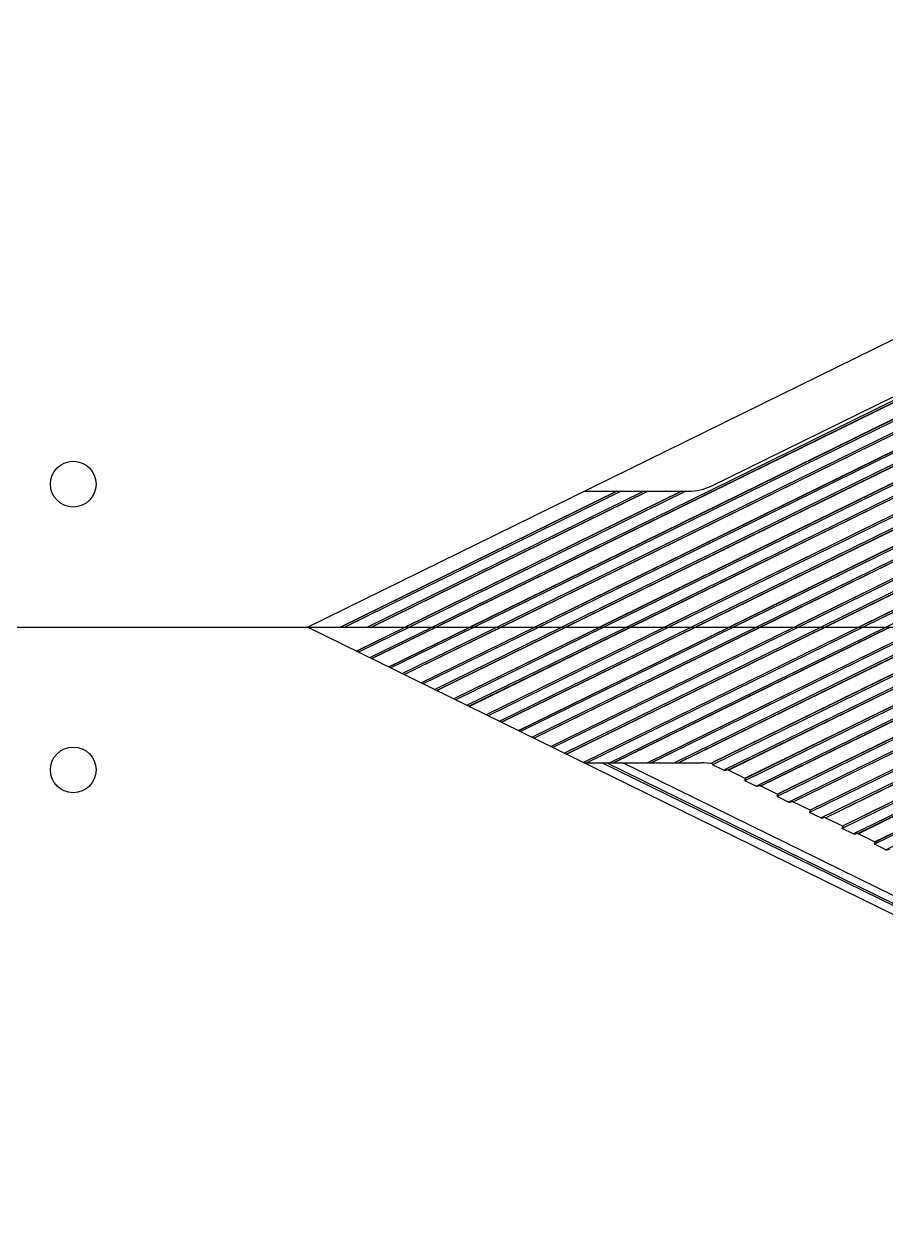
# Model space of a CAD drawing. Header units: millimetres. Extents: x 1927 to 14264, y 1863 to 5555.
# Drawn here: x 10800.3 to 10951.1, y 4031 to 4241.5 of the extents above; entities that cross this region are included whole.
import ezdxf

# ---------------------------------------------------------------- set-up
doc = ezdxf.new("R2010")
doc.units = ezdxf.units.MM

# ---------------------------------------------------------------- blocks, each defined once
blk = doc.blocks.new('RYHF')
at = {"color": 7, "linetype": 'Continuous'}
for p, q in [((6795.9, 5874.09), (7395.9, 5874.09)), ((7085.69, 5769.1), (6871.9, 5874.09)), ((6880.45, 5869.89), (6889, 5874.09)), ((6889.07, 5874.09), (6880.49, 5869.87)), ((6889.75, 5874.09), (6880.83, 5869.71)), ((6882.8, 5868.74), (6893.69, 5874.09)), ((6883.13, 5868.57), (6894.37, 5874.09)), ((6883.17, 5868.56), (6894.44, 5874.09)), ((6886.12, 5867.11), (6900.34, 5874.09)), ((6900.42, 5874.09), (6886.16, 5867.09)), ((6901.09, 5874.09), (6886.5, 5866.92)), ((6888.47, 5865.96), (6905.03, 5874.09)), ((6888.81, 5865.79), (6905.71, 5874.09)), ((6888.84, 5865.77), (6905.79, 5874.09)), ((6891.79, 5864.32), (6911.69, 5874.09)), ((6911.76, 5874.09), (6891.83, 5864.3)), ((6912.44, 5874.09), (6892.17, 5864.14)), ((6894.14, 5863.17), (6916.38, 5874.09)), ((6894.48, 5863), (6917.06, 5874.09)), ((6894.51, 5862.99), (6917.13, 5874.09)), ((6897.46, 5861.54), (6923.03, 5874.09)), ((6923.1, 5874.09), (6897.5, 5861.52)), ((6923.78, 5874.09), (6897.84, 5861.35)), ((6899.81, 5860.39), (6927.72, 5874.09)), ((6900.15, 5860.22), (6928.4, 5874.09)), ((6900.19, 5860.2), (6928.47, 5874.09)), ((6903.14, 5858.75), (6934.37, 5874.09)), ((6934.45, 5874.09), (6903.17, 5858.73)), ((6935.12, 5874.09), (6903.51, 5858.57)), ((6905.48, 5857.6), (6939.06, 5874.09)), ((6905.82, 5857.43), (6939.74, 5874.09)), ((6905.86, 5857.42), (6939.82, 5874.09)), ((6908.81, 5855.97), (6945.72, 5874.09)), ((6945.79, 5874.09), (6908.84, 5855.95)), ((6946.47, 5874.09), (6909.18, 5855.78)), ((6911.15, 5854.81), (6950.41, 5874.09)), ((6911.49, 5854.65), (6951.09, 5874.09)), ((6911.53, 5854.63), (6951.16, 5874.09)), ((6914.48, 5853.18), (6957.06, 5874.09)), ((6957.13, 5874.09), (6914.52, 5853.16)), ((6957.81, 5874.09), (6914.86, 5853)), ((6916.82, 5852.03), (6961.75, 5874.09)), ((6917.16, 5851.86), (6962.43, 5874.09)), ((6917.2, 5851.84), (6962.5, 5874.09)), ((6920.15, 5850.4), (6968.4, 5874.09)), ((6968.47, 5874.09), (6920.19, 5850.38)), ((6969.15, 5874.09), (6920.79, 5850.34)), ((6924.73, 5850.34), (6973.09, 5874.09)), ((6925.41, 5850.34), (6973.77, 5874.09)), ((6925.48, 5850.34), (6973.85, 5874.09)), ((6979.74, 5874.09), (6931.38, 5850.34)), ((6979.82, 5874.09), (6931.45, 5850.34)), ((6980.5, 5874.09), (6932.13, 5850.34)), ((6936.07, 5850.34), (6984.44, 5874.09)), ((6936.75, 5850.34), (6985.12, 5874.09)), ((6936.83, 5850.34), (6985.19, 5874.09)), ((6991.09, 5874.09), (6942.44, 5850.2)), ((6991.16, 5874.09), (6942.49, 5850.19)), ((6991.84, 5874.09), (6942.76, 5849.99)), ((6944.73, 5849.02), (6995.78, 5874.09)), ((6945.52, 5849.08), (6996.46, 5874.09)), ((6945.56, 5849.06), (6996.53, 5874.09)), ((7003.18, 5874.09), (6948.43, 5847.2)), ((7002.43, 5874.09), (6948.51, 5847.61)), ((7002.5, 5874.09), (6948.55, 5847.59)), ((6950.4, 5846.24), (7007.12, 5874.09)), ((6951.19, 5846.29), (7007.8, 5874.09)), ((6951.23, 5846.27), (7007.88, 5874.09)), ((7014.53, 5874.09), (6954.1, 5844.42)), ((7013.77, 5874.09), (6954.18, 5844.83)), ((7013.85, 5874.09), (6954.22, 5844.81)), ((6956.07, 5843.45), (7018.47, 5874.09)), ((6956.87, 5843.51), (7019.15, 5874.09)), ((6956.9, 5843.49), (7019.22, 5874.09)), ((7025.87, 5874.09), (6959.77, 5841.63)), ((7025.12, 5874.09), (6959.85, 5842.04)), ((7025.19, 5874.09), (6959.89, 5842.02)), ((6961.74, 5840.67), (7029.81, 5874.09)), ((6962.54, 5840.72), (7030.49, 5874.09)), ((6962.57, 5840.7), (7030.56, 5874.09)), ((7037.21, 5874.09), (6965.45, 5838.85)), ((7036.46, 5874.09), (6965.52, 5839.26)), ((7036.53, 5874.09), (6965.56, 5839.24)), ((6967.42, 5837.88), (7041.15, 5874.09)), ((6968.21, 5837.94), (7041.83, 5874.09)), ((6968.25, 5837.92), (7041.91, 5874.09)), ((7048.56, 5874.09), (6971.12, 5836.06)), ((7047.8, 5874.09), (6971.2, 5836.47)), ((7047.88, 5874.09), (6971.23, 5836.45)), ((6973.09, 5835.1), (7052.5, 5874.09)), ((6920.26, 5850.34), (6940.86, 5850.34)), ((7087.28, 5769.88), (6923.44, 5850.34)), ((7087.68, 5770.08), (6924.23, 5850.34)), ((6985.56, 5821.62), (6927.07, 5850.34)), ((6944.73, 5849.02), (6942.76, 5849.99)), ((6945.4, 5849.14), (6948.67, 5847.53)), ((6950.4, 5846.24), (6948.43, 5847.2)), ((6954.34, 5844.75), (6951.07, 5846.35)), ((6956.07, 5843.45), (6954.1, 5844.42)), ((6960.01, 5841.96), (6956.74, 5843.57)), ((6961.74, 5840.67), (6959.77, 5841.63)), ((6965.69, 5839.18), (6962.41, 5840.78)), ((6967.42, 5837.88), (6965.45, 5838.85)), ((6971.36, 5836.39), (6968.08, 5838)), ((6973.09, 5835.1), (6971.12, 5836.06)), ((6942.56, 5561.26), (7107.19, 5642.11)), ((6871.9, 5536.59), (7071.19, 5634.46)), ((6893.69, 5536.59), (6995.51, 5586.59)), ((6894.37, 5536.59), (6996.19, 5586.59)), ((6894.44, 5536.59), (6996.26, 5586.59)), ((7002.16, 5586.59), (6900.34, 5536.59)), ((7002.23, 5586.59), (6900.41, 5536.59)), ((7002.91, 5586.59), (6901.09, 5536.59)), ((6905.03, 5536.59), (7006.85, 5586.59)), ((6905.71, 5536.59), (7007.53, 5586.59)), ((6905.79, 5536.59), (7007.6, 5586.59)), ((7013.5, 5586.59), (6911.68, 5536.59)), ((7013.58, 5586.59), (6911.76, 5536.59)), ((7014.26, 5586.59), (6912.44, 5536.59)), ((6916.38, 5536.59), (7018.19, 5586.59)), ((6917.06, 5536.59), (7018.87, 5586.59)), ((6917.13, 5536.59), (7018.95, 5586.59)), ((7024.85, 5586.59), (6923.03, 5536.59)), ((7024.92, 5586.59), (6923.1, 5536.59)), ((7025.6, 5586.59), (6923.78, 5536.59)), ((6927.72, 5536.59), (7029.54, 5586.59)), ((6928.4, 5536.59), (7030.22, 5586.59)), ((6928.47, 5536.59), (7030.29, 5586.59)), ((7036.19, 5586.59), (6934.37, 5536.59)), ((7036.26, 5586.59), (6934.44, 5536.59)), ((7036.94, 5586.59), (6935.12, 5536.59)), ((6939.06, 5536.59), (7040.88, 5586.59)), ((6939.74, 5536.59), (7041.56, 5586.59)), ((6939.82, 5536.59), (7041.63, 5586.59)), ((7047.53, 5586.59), (6945.71, 5536.59)), ((7047.61, 5586.59), (6945.79, 5536.59)), ((7048.29, 5586.59), (6946.47, 5536.59)), ((6950.41, 5536.59), (7052.22, 5586.59)), ((6951.09, 5536.59), (7052.9, 5586.59)), ((6951.16, 5536.59), (7052.98, 5586.59)), ((7058.88, 5586.59), (6957.06, 5536.59)), ((7058.95, 5586.59), (6957.13, 5536.59)), ((7059.63, 5586.59), (6957.81, 5536.59)), ((6961.75, 5536.59), (7063.57, 5586.59)), ((6962.43, 5536.59), (7064.25, 5586.59)), ((6962.5, 5536.59), (7064.32, 5586.59)), ((7070.22, 5586.59), (6968.4, 5536.59)), ((7070.29, 5586.59), (6968.47, 5536.59)), ((7070.97, 5586.59), (6969.15, 5536.59)), ((6973.09, 5536.59), (7074.91, 5586.59)), ((6926.02, 5560.34), (6877.66, 5536.59)), ((6926.09, 5560.34), (6877.73, 5536.59)), ((6926.77, 5560.34), (6878.41, 5536.59)), ((6882.35, 5536.59), (6930.71, 5560.34)), ((6883.03, 5536.59), (6931.39, 5560.34)), ((6883.1, 5536.59), (6931.46, 5560.34)), ((6937.36, 5560.34), (6889, 5536.59)), ((6937.44, 5560.34), (6889.07, 5536.59)), ((6938.11, 5560.34), (6889.75, 5536.59)), ((6920.26, 5560.34), (6938.59, 5560.34)), ((6795.9, 5536.59), (7395.9, 5536.59))]:
    blk.add_line(p, q, dxfattribs=at)
for centre in [(6830.9, 5849.09), (6830.9, 5561.59)]:
    blk.add_circle(centre, 4, dxfattribs=at)
for centre, start, end in [((6940.86, 5841.34), 77.6267, 90), ((6938.59, 5569.34), 270, 296.1543)]:
    blk.add_arc(centre, 9, start, end, dxfattribs=at)
for centre, start_param, end_param in [((6944.8, 5850.99), 2.846583, 3.244909), ((6946.77, 5850.02), -3.038276, -2.358602), ((6950.47, 5848.21), 2.565236, 3.244909), ((6952.44, 5847.24), -3.038276, -2.358602), ((6956.14, 5845.42), 2.565236, 3.244909), ((6958.11, 5844.45), -3.038276, -2.358602), ((6961.82, 5842.64), 2.565236, 3.244909), ((6963.79, 5841.67), -3.038276, -2.358602), ((6967.49, 5839.85), 2.565236, 3.244909), ((6969.46, 5838.88), -3.038276, -2.358602), ((6973.16, 5837.07), 2.565236, 3.244909), ((6975.13, 5836.1), -3.038276, -2.358602)]:
    blk.add_ellipse(centre, major_axis=(2.07, 0.98), ratio=0.130507, start_param=start_param, end_param=end_param, dxfattribs=at)
blk = doc.blocks.new('*U345')
blk.add_blockref('RYHF', (-7095.9, -5710.09))
blk = doc.blocks.new('*U346')
at = {"color": 0, "linetype": 'ByBlock', "lineweight": -2, "transparency": 16777216}
for p in [(1200, 1012.5), (1200, 675)]:
    blk.add_blockref('*U345', p, dxfattribs=at)

msp = doc.modelspace()

# ---------------------------------------------------------------- block references
msp.add_blockref('*U346', (9873.87292, 3297.0031))

doc.saveas('drawing.dxf')
